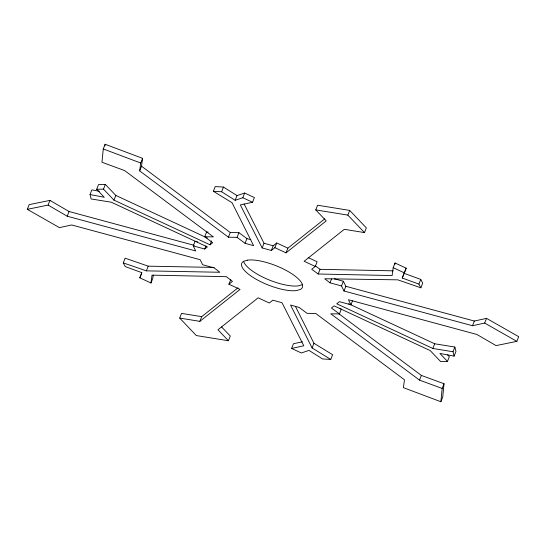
<?xml version="1.0" encoding="UTF-8"?>
<svg xmlns="http://www.w3.org/2000/svg" width="546" height="546" viewBox="0 0 546 546"><rect width="100%" height="100%" fill="white"/><g stroke="black" fill="none" stroke-linecap="round" stroke-linejoin="round"><path stroke-width="0.82" d="M324.774 218.83L287.879 248.157L276.74 242.977L274.877 247.666L271.348 250.477L262.169 247.939L240.342 204.927L252.539 202.252L254.402 197.556L244.649 193.025L237.005 195.591L223.457 187.06L215.24 186.575L213.377 191.271L232.057 202.743L253.603 245.659L245.058 243.298L237.08 237.36L228.412 237.223L139.674 170.891L141.53 166.196L142.588 158.34L105.125 144.253L103.269 148.942L101.972 162.258L124.624 170.57L213.37 236.903L204.709 236.766L206.565 232.077L208.142 232.098M104.962 145.912L105.125 144.253M295.42 306.361L313.943 343.257L332.623 354.729L330.76 359.425L312.087 347.952L290.54 305.03L299.085 307.398L307.064 313.336L315.725 313.465L404.47 379.804L403.412 387.66L440.875 401.747L442.171 388.438L444.028 383.742L421.375 375.43L338.779 313.691M444.028 383.742L442.731 397.058L440.875 401.747M139.674 170.891L140.731 163.036L142.588 158.34M141.673 273.13L139.817 277.825L150.955 283.005L152.013 275.15L226.324 276.679L232.446 281.402L228.91 284.207L240.056 289.394L199.863 321.341L179.689 318.079L181.545 313.384L201.72 316.653L237.96 287.844M153.235 275.17L152.819 278.31L150.955 283.005M393.181 267.69L404.327 272.87L406.183 268.175L395.045 262.995L393.181 267.69L392.13 275.546L318.195 274.01L311.732 269.267L315.26 266.455L317.124 261.766L308.21 257.616M394.833 264.564L395.045 262.995M214.093 267.424L148.232 266.161L125.136 258.197L123.28 262.892L146.376 270.857L219.833 272.263L214.141 267.874L202.627 264.742L200.15 259.698L71.656 224.959L59.459 227.634L27.3 209.336L29.156 204.641L49.945 200.396L69.069 211.52L194.287 245.372M27.3 209.336L48.089 205.091L49.945 200.396M197.55 241.878L195.079 241.202L193.223 245.898L195.7 250.948L67.213 216.216L69.069 211.52M193.223 245.898L204.736 249.031L207.384 246.922L111.302 202.218L91.127 198.956L90.042 194.553L91.899 189.858L99.433 191.305M90.042 194.553L104.272 197.277L96.669 189.285L98.526 184.596L105.351 184.432L115.813 195.42L207.282 237.974M204.709 236.766L212.687 242.711L210.039 244.813L113.95 200.109L103.494 189.121L105.351 184.432M113.95 200.109L115.813 195.42M146.376 270.857L148.232 266.161M213.377 191.271L221.601 191.755L223.457 187.06M204.736 249.031L205.978 245.898M210.039 244.813L211.582 240.902M221.601 191.755L235.149 200.286L237.005 195.591M235.149 200.286L242.793 197.72L244.649 193.025M228.412 237.223L230.275 232.535L238.936 232.664L246.915 238.602L250.798 239.68M199.863 321.341L201.72 316.653M237.08 237.36L238.936 232.664M228.91 284.207L230.774 279.518M245.058 243.298L246.915 238.602M262.169 247.939L264.025 243.25L244.117 204.006M179.689 318.079L196.328 335.558L228.426 340.752L230.282 336.063L221.567 326.904M271.348 250.477L273.205 245.782L276.74 242.977M274.877 247.666L286.022 252.853L287.879 248.157M286.022 252.853L326.208 220.898L315.752 209.91L317.608 205.221L349.706 210.415L366.346 227.894L364.489 232.589L344.314 229.32L304.122 261.275L315.26 266.455M318.195 274.01L320.052 269.315L393.14 270.836M330.76 359.425L322.543 358.94L308.995 350.409L301.351 352.975L291.598 348.444L293.461 343.748L302.402 341.789M364.489 232.589L347.85 215.104L349.706 210.415M334.329 278.794L343.373 281.258L345.85 286.302L474.344 321.041L486.541 318.366L518.7 336.664L516.844 341.359L484.677 323.055L472.481 325.73L343.994 290.998L341.516 285.947L330.002 282.821L331.552 278.904M312.087 347.952L313.943 343.257M341.516 285.947L343.373 281.258M343.994 290.998L345.85 286.302M442.171 388.438L419.512 380.125L330.774 313.793L339.435 313.923L341.291 309.234L339.967 308.244M447.577 354.866L449.331 356.715L447.474 361.404L439.871 353.412L454.101 356.142L453.016 351.74L432.842 348.471L336.752 303.774L339.407 301.665L350.921 304.798L352.47 300.887M420.864 287.803L418.891 284.104L402.252 278.03L404.108 273.334L420.754 279.409L422.72 283.108L420.864 287.803L397.768 279.839L324.72 278.747L330.002 282.821M418.891 284.104L420.754 279.409M419.512 380.125L421.375 375.43M432.842 348.471L434.698 343.782L454.873 347.044L455.958 351.447L454.101 356.142M453.016 351.74L454.873 347.044M472.481 325.73L474.344 321.041M484.677 323.055L486.541 318.366M139.817 277.825L141.892 272.666L125.246 266.591L123.28 262.892M402.252 278.03L406.183 268.175M302.361 284.684L298.485 285.858A32.617 10.401 21.6 0 1 266.509 278.829A32.617 10.401 21.6 0 1 243.693 261.705M291.598 348.444L303.794 345.768L282.009 302.73L272.829 300.191L269.294 302.996L258.156 297.816L217.963 329.764L228.426 340.752M516.844 341.359L496.055 345.604L476.931 334.48L348.444 299.747L350.921 304.798M96.669 189.285L103.494 189.121M447.474 361.404L440.649 361.568L430.187 350.58L334.104 305.876L331.456 307.985L339.435 313.923M315.752 209.91L347.85 215.104M264.025 243.25L273.205 245.782M103.269 148.942L140.731 163.036M242.793 197.72L252.539 202.252M348.607 303.726L434.698 343.782M48.089 205.091L67.213 216.216M315.527 265.998L320.052 269.315M141.53 166.196L230.275 232.535M247.515 260.142L243.639 261.316A32.617 10.401 21.6 0 0 257.234 279.859A32.617 10.401 21.6 0 0 296.628 290.554L300.505 289.373A32.617 10.401 21.6 0 0 286.909 270.836A32.617 10.401 21.6 0 0 247.515 260.142"/></g></svg>
